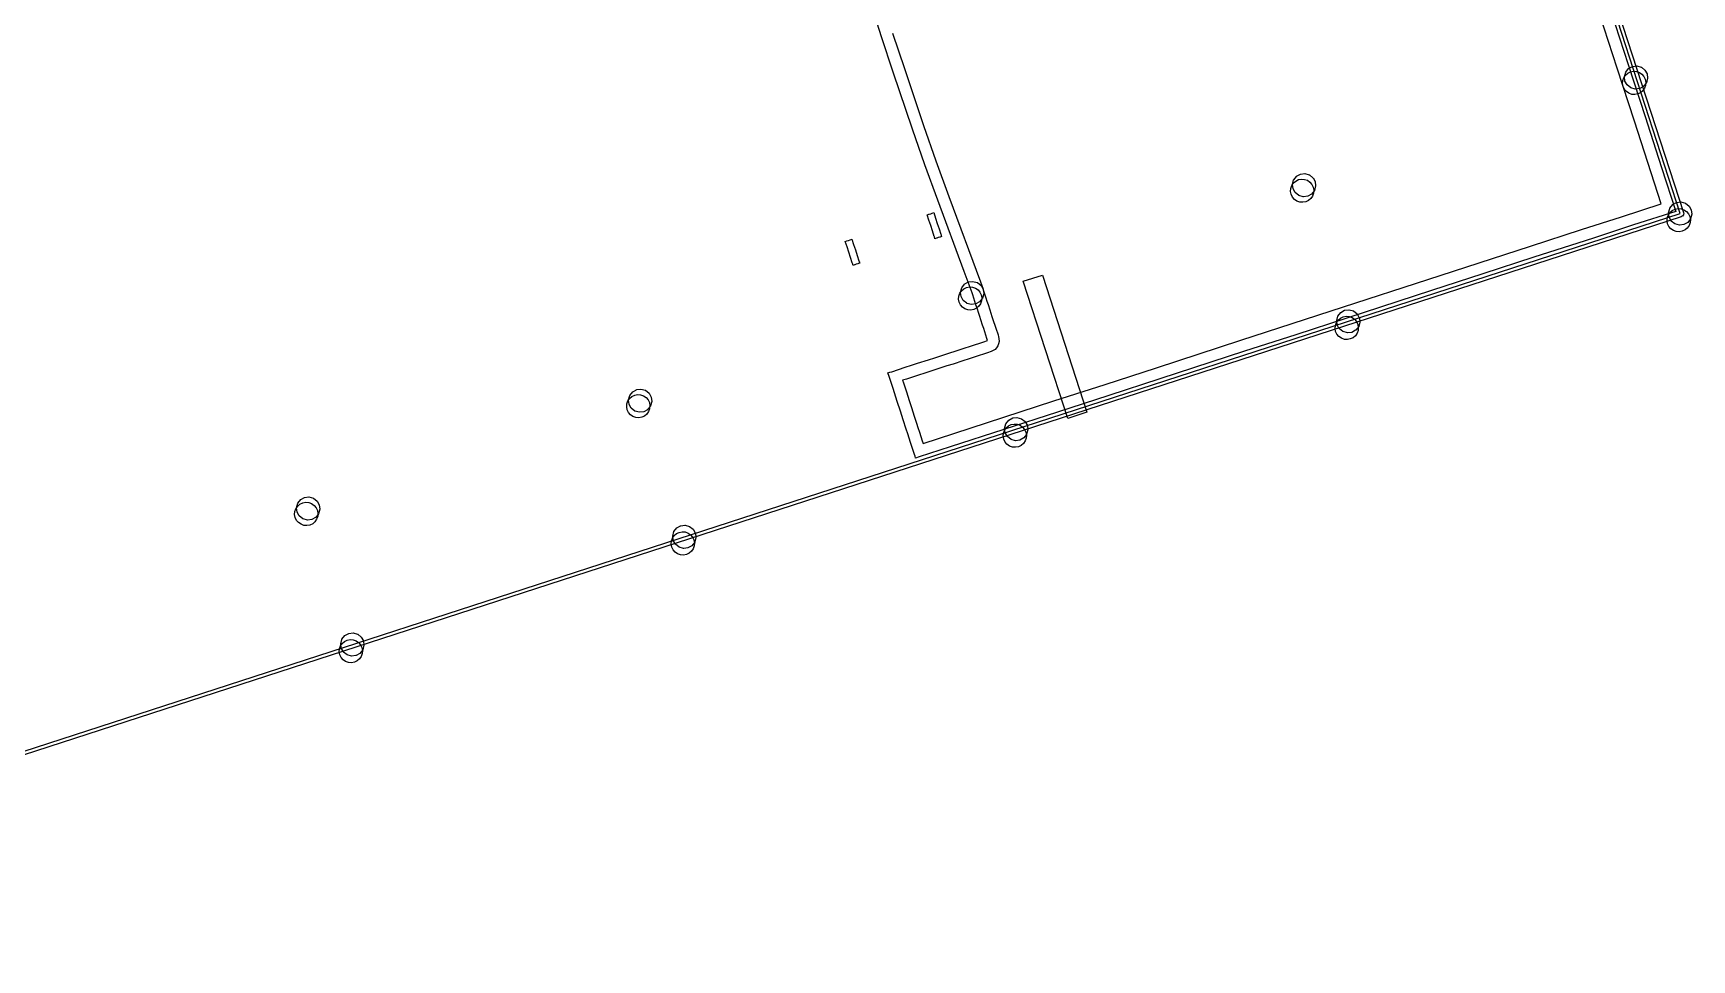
# Model space of a CAD drawing. Extents: x -42864 to 135053, y -26898 to 95700.
# Drawn here: x 3446 to 17704, y 4716 to 12682 of the extents above; entities that cross this region are included whole.
import ezdxf

# ---------------------------------------------------------------- set-up
doc = ezdxf.new("R2010")
doc.units = 0
doc.layers.add('SECTIONCUTEDGES', color=7, linetype='CONTINUOUS')

msp = doc.modelspace()

# ---------------------------------------------------------------- linework, layer by layer
at = {"layer": 'SECTIONCUTEDGES'}
for p, q in [((17604, 11131), (15472, 17698)), ((17604, 11131), (15472, 17698)), ((15757, 16919), (17632, 11140)), ((15757, 16919), (17632, 11140)), ((10739, 12651), (10642, 12956)), ((10739, 12651), (10642, 12956)), ((17061, 12382), (16913, 12839)), ((17061, 12382), (16913, 12839)), ((17008, 12870), (17156, 12413)), ((17008, 12870), (17156, 12413)), ((10840, 12346), (10739, 12651)), ((10840, 12346), (10739, 12651)), ((10834, 12682), (10935, 12377)), ((10834, 12682), (10935, 12377)), ((17156, 12413), (17305, 11956)), ((17156, 12413), (17305, 11956)), ((11006, 11857), (10840, 12346)), ((11006, 11857), (10840, 12346)), ((10935, 12377), (11100, 11889)), ((10935, 12377), (11100, 11889)), ((17210, 11925), (17061, 12382)), ((17210, 11925), (17061, 12382)), ((17108, 12249), (17110, 12275)), ((17108, 12249), (17110, 12275)), ((17110, 12275), (17119, 12299)), ((17110, 12275), (17119, 12299)), ((17119, 12299), (17134, 12321)), ((17119, 12299), (17134, 12321)), ((17124, 12307), (17135, 12346)), ((17124, 12307), (17135, 12346)), ((17129, 12270), (17124, 12307)), ((17124, 12307), (17124, 12307)), ((17129, 12270), (17124, 12307)), ((17124, 12307), (17124, 12307)), ((17147, 12237), (17129, 12270)), ((17129, 12270), (17129, 12270)), ((17147, 12237), (17129, 12270)), ((17129, 12270), (17129, 12270)), ((17134, 12321), (17153, 12338)), ((17134, 12321), (17153, 12338)), ((17135, 12347), (17160, 12378)), ((17135, 12347), (17160, 12378)), ((17135, 12346), (17135, 12347)), ((17135, 12346), (17135, 12347)), ((17153, 12338), (17177, 12349)), ((17153, 12338), (17177, 12349)), ((17160, 12378), (17193, 12396)), ((17160, 12378), (17193, 12396)), ((17160, 12378), (17160, 12378)), ((17160, 12378), (17160, 12378)), ((17177, 12349), (17203, 12354)), ((17177, 12349), (17203, 12354)), ((17193, 12396), (17230, 12401)), ((17193, 12396), (17230, 12401)), ((17193, 12396), (17193, 12396)), ((17193, 12396), (17193, 12396)), ((17203, 12354), (17229, 12352)), ((17203, 12354), (17229, 12352)), ((17229, 12352), (17253, 12343)), ((17229, 12352), (17253, 12343)), ((17230, 12401), (17269, 12390)), ((17230, 12401), (17230, 12401)), ((17230, 12401), (17269, 12390)), ((17230, 12401), (17230, 12401)), ((17253, 12343), (17275, 12328)), ((17253, 12343), (17275, 12328)), ((17269, 12390), (17270, 12390)), ((17269, 12390), (17270, 12390)), ((17270, 12390), (17301, 12365)), ((17270, 12390), (17301, 12365)), ((17275, 12328), (17292, 12308)), ((17275, 12328), (17292, 12308)), ((17292, 12308), (17303, 12285)), ((17292, 12308), (17303, 12285)), ((17301, 12365), (17319, 12333)), ((17301, 12365), (17301, 12365)), ((17301, 12365), (17319, 12333)), ((17301, 12365), (17301, 12365)), ((17303, 12285), (17308, 12259)), ((17303, 12285), (17308, 12259)), ((17324, 12295), (17313, 12256)), ((17324, 12295), (17313, 12256)), ((17319, 12333), (17319, 12332)), ((17319, 12333), (17319, 12332)), ((17319, 12332), (17324, 12295)), ((17319, 12332), (17324, 12295)), ((17324, 12295), (17324, 12295)), ((17324, 12295), (17324, 12295)), ((17113, 12223), (17108, 12249)), ((17113, 12223), (17108, 12249)), ((17124, 12199), (17113, 12223)), ((17124, 12199), (17113, 12223)), ((17141, 12180), (17124, 12199)), ((17141, 12180), (17124, 12199)), ((17163, 12165), (17141, 12180)), ((17163, 12165), (17141, 12180)), ((17148, 12237), (17147, 12237)), ((17148, 12237), (17147, 12237)), ((17179, 12212), (17148, 12237)), ((17179, 12212), (17148, 12237)), ((17187, 12156), (17163, 12165)), ((17187, 12156), (17163, 12165)), ((17218, 12201), (17179, 12212)), ((17179, 12212), (17179, 12212)), ((17218, 12201), (17179, 12212)), ((17179, 12212), (17179, 12212)), ((17213, 12154), (17187, 12156)), ((17213, 12154), (17187, 12156)), ((17239, 12159), (17213, 12154)), ((17239, 12159), (17213, 12154)), ((17255, 12206), (17218, 12201)), ((17255, 12206), (17218, 12201)), ((17218, 12201), (17218, 12201)), ((17218, 12201), (17218, 12201)), ((17262, 12170), (17239, 12159)), ((17262, 12170), (17239, 12159)), ((17256, 12206), (17255, 12206)), ((17256, 12206), (17255, 12206)), ((17288, 12224), (17256, 12206)), ((17288, 12224), (17256, 12206)), ((17282, 12187), (17262, 12170)), ((17282, 12187), (17262, 12170)), ((17297, 12208), (17282, 12187)), ((17297, 12208), (17282, 12187)), ((17313, 12256), (17288, 12225)), ((17313, 12256), (17288, 12225)), ((17288, 12225), (17288, 12224)), ((17288, 12225), (17288, 12224)), ((17306, 12233), (17297, 12208)), ((17306, 12233), (17297, 12208)), ((17308, 12259), (17306, 12233)), ((17308, 12259), (17306, 12233)), ((17313, 12256), (17313, 12256)), ((17313, 12256), (17313, 12256)), ((11112, 11551), (11006, 11857)), ((11112, 11551), (11006, 11857)), ((11100, 11889), (11206, 11584)), ((11100, 11889), (11206, 11584)), ((17325, 11570), (17210, 11925)), ((17325, 11570), (17210, 11925)), ((17305, 11956), (17322, 11903)), ((17305, 11956), (17322, 11903)), ((17322, 11903), (17444, 11527)), ((17322, 11903), (17444, 11527)), ((11222, 11245), (11112, 11551)), ((11222, 11245), (11112, 11551)), ((11206, 11584), (11316, 11278)), ((11206, 11584), (11316, 11278)), ((17440, 11215), (17325, 11570)), ((17440, 11215), (17325, 11570)), ((14271, 11381), (14281, 11420)), ((14271, 11381), (14281, 11420)), ((14280, 11395), (14300, 11411)), ((14281, 11420), (14282, 11420)), ((14281, 11420), (14282, 11420)), ((14282, 11420), (14307, 11451)), ((14282, 11420), (14307, 11451)), ((14300, 11411), (14324, 11423)), ((14307, 11452), (14339, 11470)), ((14307, 11452), (14339, 11470)), ((14307, 11451), (14307, 11452)), ((14307, 11451), (14307, 11452)), ((14324, 11423), (14349, 11427)), ((14339, 11470), (14340, 11470)), ((14339, 11470), (14340, 11470)), ((14340, 11470), (14376, 11475)), ((14340, 11470), (14376, 11475)), ((14349, 11427), (14375, 11425)), ((14375, 11425), (14400, 11417)), ((14376, 11475), (14377, 11475)), ((14376, 11475), (14377, 11475)), ((14377, 11475), (14415, 11464)), ((14377, 11475), (14415, 11464)), ((14400, 11417), (14421, 11402)), ((14415, 11464), (14416, 11464)), ((14415, 11464), (14416, 11464)), ((14416, 11464), (14447, 11439)), ((14416, 11464), (14447, 11439)), ((14447, 11439), (14448, 11439)), ((14447, 11439), (14448, 11439)), ((14448, 11439), (14466, 11406)), ((14448, 11439), (14466, 11406)), ((14466, 11406), (14466, 11406)), ((14466, 11406), (14466, 11406)), ((17444, 11527), (17566, 11150)), ((17444, 11527), (17566, 11150)), ((11316, 11278), (11589, 10543)), ((11316, 11278), (11589, 10543)), ((14255, 11322), (14257, 11348)), ((14259, 11297), (14255, 11322)), ((14257, 11348), (14265, 11373)), ((14271, 11273), (14259, 11297)), ((14265, 11373), (14280, 11395)), ((14276, 11344), (14271, 11381)), ((14271, 11381), (14271, 11381)), ((14276, 11344), (14271, 11381)), ((14271, 11381), (14271, 11381)), ((14288, 11253), (14271, 11273)), ((14276, 11343), (14276, 11344)), ((14276, 11343), (14276, 11344)), ((14294, 11311), (14276, 11343)), ((14294, 11311), (14276, 11343)), ((14325, 11286), (14294, 11311)), ((14294, 11311), (14294, 11311)), ((14325, 11286), (14294, 11311)), ((14294, 11311), (14294, 11311)), ((14326, 11286), (14325, 11286)), ((14326, 11286), (14325, 11286)), ((14364, 11275), (14326, 11286)), ((14364, 11275), (14326, 11286)), ((14365, 11275), (14364, 11275)), ((14365, 11275), (14364, 11275)), ((14402, 11280), (14365, 11275)), ((14402, 11280), (14365, 11275)), ((14434, 11298), (14402, 11280)), ((14434, 11298), (14402, 11280)), ((14402, 11280), (14402, 11280)), ((14402, 11280), (14402, 11280)), ((14421, 11402), (14438, 11382)), ((14444, 11282), (14429, 11261)), ((14435, 11298), (14434, 11298)), ((14435, 11298), (14434, 11298)), ((14460, 11329), (14435, 11298)), ((14460, 11329), (14435, 11298)), ((14438, 11382), (14450, 11358)), ((14452, 11307), (14444, 11282)), ((14450, 11358), (14454, 11333)), ((14454, 11333), (14452, 11307)), ((14470, 11369), (14460, 11330)), ((14470, 11369), (14460, 11330)), ((14460, 11330), (14460, 11329)), ((14460, 11330), (14460, 11329)), ((14466, 11406), (14470, 11369)), ((14466, 11406), (14470, 11369)), ((14470, 11369), (14470, 11369)), ((14470, 11369), (14470, 11369)), ((11131, 11120), (11133, 11121)), ((11131, 11120), (11133, 11121)), ((11133, 11121), (11145, 11125)), ((11133, 11121), (11145, 11125)), ((11145, 11125), (11147, 11125)), ((11145, 11125), (11147, 11125)), ((11147, 11125), (11160, 11130)), ((11147, 11125), (11160, 11130)), ((11160, 11130), (11161, 11130)), ((11160, 11130), (11161, 11130)), ((11161, 11130), (11174, 11134)), ((11161, 11130), (11174, 11134)), ((11174, 11134), (11175, 11135)), ((11174, 11134), (11175, 11135)), ((11175, 11135), (11188, 11139)), ((11175, 11135), (11188, 11139)), ((11188, 11139), (11203, 11093)), ((11188, 11139), (11203, 11093)), ((11448, 10633), (11222, 11245)), ((11448, 10633), (11222, 11245)), ((14309, 11239), (14288, 11253)), ((14334, 11230), (14309, 11239)), ((14360, 11228), (14334, 11230)), ((14385, 11232), (14360, 11228)), ((14409, 11244), (14385, 11232)), ((14429, 11261), (14409, 11244)), ((17048, 10951), (17604, 11131)), ((17048, 10951), (17604, 11131)), ((17098, 11104), (17440, 11215)), ((17098, 11104), (17440, 11215)), ((17566, 11150), (17203, 11033)), ((17566, 11150), (17203, 11033)), ((17502, 11120), (17516, 11141)), ((17502, 11120), (17516, 11141)), ((17504, 11138), (17515, 11176)), ((17504, 11138), (17515, 11176)), ((17504, 11137), (17504, 11138)), ((17504, 11137), (17504, 11138)), ((17509, 11100), (17504, 11137)), ((17509, 11100), (17504, 11137)), ((17515, 11177), (17540, 11208)), ((17515, 11177), (17540, 11208)), ((17515, 11176), (17515, 11177)), ((17515, 11176), (17515, 11177)), ((17516, 11141), (17536, 11158)), ((17516, 11141), (17536, 11158)), ((17536, 11158), (17560, 11170)), ((17536, 11158), (17560, 11170)), ((17540, 11208), (17572, 11226)), ((17540, 11208), (17572, 11226)), ((17540, 11208), (17540, 11208)), ((17540, 11208), (17540, 11208)), ((17560, 11170), (17586, 11174)), ((17560, 11170), (17586, 11174)), ((17572, 11226), (17573, 11226)), ((17572, 11226), (17573, 11226)), ((17573, 11226), (17610, 11231)), ((17573, 11226), (17610, 11231)), ((17586, 11174), (17612, 11172)), ((17586, 11174), (17612, 11172)), ((17610, 11231), (17649, 11220)), ((17610, 11231), (17610, 11231)), ((17610, 11231), (17649, 11220)), ((17610, 11231), (17610, 11231)), ((17612, 11172), (17636, 11163)), ((17612, 11172), (17636, 11163)), ((17633, 11127), (17631, 11118)), ((17633, 11127), (17631, 11118)), ((17632, 11140), (17633, 11139)), ((17632, 11140), (17633, 11139)), ((17633, 11139), (17634, 11129)), ((17633, 11139), (17634, 11129)), ((17634, 11129), (17633, 11127)), ((17634, 11129), (17633, 11127)), ((17636, 11163), (17658, 11149)), ((17636, 11163), (17658, 11149)), ((17649, 11220), (17680, 11195)), ((17649, 11220), (17649, 11220)), ((17649, 11220), (17680, 11195)), ((17649, 11220), (17649, 11220)), ((17658, 11149), (17675, 11129)), ((17658, 11149), (17675, 11129)), ((17675, 11129), (17686, 11105)), ((17675, 11129), (17686, 11105)), ((17680, 11195), (17681, 11195)), ((17680, 11195), (17681, 11195)), ((17681, 11195), (17699, 11163)), ((17681, 11195), (17699, 11163)), ((17704, 11125), (17693, 11086)), ((17704, 11125), (17693, 11086)), ((17699, 11163), (17699, 11162)), ((17699, 11163), (17699, 11162)), ((17699, 11162), (17704, 11126)), ((17699, 11162), (17704, 11126)), ((17704, 11126), (17704, 11125)), ((17704, 11126), (17704, 11125)), ((11146, 11074), (11131, 11120)), ((11146, 11074), (11131, 11120)), ((11161, 11028), (11146, 11074)), ((11161, 11028), (11146, 11074)), ((11176, 10982), (11161, 11028)), ((11176, 10982), (11161, 11028)), ((11191, 10935), (11176, 10982)), ((11191, 10935), (11176, 10982)), ((11203, 11093), (11218, 11046)), ((11203, 11093), (11218, 11046)), ((11218, 11046), (11233, 11000)), ((11218, 11046), (11233, 11000)), ((11233, 11000), (11248, 10954)), ((11233, 11000), (11248, 10954)), ((16316, 10850), (16756, 10993)), ((16316, 10850), (16756, 10993)), ((17613, 11103), (16580, 10767)), ((17613, 11103), (16580, 10767)), ((16756, 10993), (17098, 11104)), ((16756, 10993), (17098, 11104)), ((17203, 11033), (16840, 10915)), ((17203, 11033), (16840, 10915)), ((17491, 11069), (17493, 11095)), ((17491, 11069), (17493, 11095)), ((17496, 11044), (17491, 11069)), ((17496, 11044), (17491, 11069)), ((17493, 11095), (17502, 11120)), ((17493, 11095), (17502, 11120)), ((17507, 11020), (17496, 11044)), ((17507, 11020), (17496, 11044)), ((17524, 11000), (17507, 11020)), ((17524, 11000), (17507, 11020)), ((17527, 11068), (17509, 11100)), ((17509, 11100), (17509, 11100)), ((17527, 11068), (17509, 11100)), ((17509, 11100), (17509, 11100)), ((17545, 10985), (17524, 11000)), ((17545, 10985), (17524, 11000)), ((17527, 11067), (17527, 11068)), ((17527, 11067), (17527, 11068)), ((17558, 11042), (17527, 11067)), ((17558, 11042), (17527, 11067)), ((17570, 10977), (17545, 10985)), ((17570, 10977), (17545, 10985)), ((17559, 11042), (17558, 11042)), ((17559, 11042), (17558, 11042)), ((17598, 11031), (17559, 11042)), ((17598, 11031), (17559, 11042)), ((17622, 10979), (17596, 10975)), ((17622, 10979), (17596, 10975)), ((17635, 11036), (17598, 11032)), ((17635, 11036), (17598, 11032)), ((17598, 11032), (17598, 11031)), ((17598, 11032), (17598, 11031)), ((17622, 11108), (17613, 11103)), ((17622, 11108), (17613, 11103)), ((17623, 11108), (17622, 11108)), ((17623, 11108), (17622, 11108)), ((17645, 10991), (17622, 10979)), ((17645, 10991), (17622, 10979)), ((17629, 11116), (17623, 11108)), ((17629, 11116), (17623, 11108)), ((17631, 11118), (17629, 11116)), ((17631, 11118), (17629, 11116)), ((17668, 11054), (17635, 11036)), ((17668, 11054), (17635, 11036)), ((17635, 11036), (17635, 11036)), ((17635, 11036), (17635, 11036)), ((17665, 11007), (17645, 10991)), ((17665, 11007), (17645, 10991)), ((17680, 11029), (17665, 11007)), ((17680, 11029), (17665, 11007)), ((17693, 11086), (17668, 11055)), ((17693, 11086), (17668, 11055)), ((17668, 11055), (17668, 11054)), ((17668, 11055), (17668, 11054)), ((17689, 11054), (17680, 11029)), ((17689, 11054), (17680, 11029)), ((17686, 11105), (17691, 11080)), ((17686, 11105), (17691, 11080)), ((17691, 11080), (17689, 11054)), ((17691, 11080), (17689, 11054)), ((17693, 11086), (17693, 11086)), ((17693, 11086), (17693, 11086)), ((-2158, 4716), (17048, 10951)), ((-2158, 4716), (17048, 10951)), ((10427, 10892), (10440, 10896)), ((10427, 10892), (10440, 10896)), ((10442, 10846), (10427, 10892)), ((10442, 10846), (10427, 10892)), ((10440, 10896), (10441, 10896)), ((10440, 10896), (10441, 10896)), ((10441, 10896), (10454, 10901)), ((10441, 10896), (10454, 10901)), ((10457, 10799), (10442, 10846)), ((10457, 10799), (10442, 10846)), ((10454, 10901), (10456, 10901)), ((10454, 10901), (10456, 10901)), ((10456, 10901), (10469, 10905)), ((10456, 10901), (10469, 10905)), ((10469, 10905), (10470, 10906)), ((10469, 10905), (10470, 10906)), ((10470, 10906), (10483, 10910)), ((10470, 10906), (10483, 10910)), ((10483, 10910), (10484, 10910)), ((10483, 10910), (10484, 10910)), ((10484, 10910), (10499, 10864)), ((10484, 10910), (10499, 10864)), ((10499, 10864), (10514, 10818)), ((10499, 10864), (10514, 10818)), ((11193, 10930), (11191, 10935)), ((11193, 10930), (11191, 10935)), ((11194, 10925), (11193, 10930)), ((11194, 10925), (11193, 10930)), ((11196, 10920), (11194, 10925)), ((11196, 10920), (11194, 10925)), ((11198, 10915), (11196, 10920)), ((11198, 10915), (11196, 10920)), ((11211, 10919), (11198, 10915)), ((11211, 10919), (11198, 10915)), ((11212, 10919), (11211, 10919)), ((11212, 10919), (11211, 10919)), ((11213, 10920), (11212, 10919)), ((11213, 10920), (11212, 10919)), ((11226, 10924), (11213, 10920)), ((11226, 10924), (11213, 10920)), ((11239, 10928), (11226, 10924)), ((11239, 10928), (11226, 10924)), ((11241, 10929), (11239, 10928)), ((11241, 10929), (11239, 10928)), ((11242, 10929), (11241, 10929)), ((11242, 10929), (11241, 10929)), ((11255, 10933), (11242, 10929)), ((11255, 10933), (11242, 10929)), ((11248, 10954), (11250, 10949)), ((11248, 10954), (11250, 10949)), ((11250, 10949), (11252, 10944)), ((11250, 10949), (11252, 10944)), ((11252, 10944), (11253, 10938)), ((11252, 10944), (11253, 10938)), ((11253, 10938), (11255, 10933)), ((11253, 10938), (11255, 10933)), ((15875, 10707), (16316, 10850)), ((15875, 10707), (16316, 10850)), ((16787, 10898), (16347, 10755)), ((16787, 10898), (16347, 10755)), ((16814, 10906), (16787, 10898)), ((16814, 10906), (16787, 10898)), ((16840, 10915), (16814, 10906)), ((16840, 10915), (16814, 10906)), ((17596, 10975), (17570, 10977)), ((17596, 10975), (17570, 10977)), ((16580, 10767), (-1967, 4747)), ((16580, 10767), (-1967, 4747)), ((10472, 10753), (10457, 10799)), ((10472, 10753), (10457, 10799)), ((10487, 10707), (10472, 10753)), ((10487, 10707), (10472, 10753)), ((10489, 10702), (10487, 10707)), ((10489, 10702), (10487, 10707)), ((10491, 10697), (10489, 10702)), ((10491, 10697), (10489, 10702)), ((10492, 10691), (10491, 10697)), ((10492, 10691), (10491, 10697)), ((10522, 10696), (10510, 10691)), ((10522, 10696), (10510, 10691)), ((10514, 10818), (10529, 10772)), ((10514, 10818), (10529, 10772)), ((10535, 10700), (10522, 10696)), ((10535, 10700), (10522, 10696)), ((10529, 10772), (10544, 10725)), ((10529, 10772), (10544, 10725)), ((10537, 10700), (10535, 10700)), ((10537, 10700), (10535, 10700)), ((10538, 10701), (10537, 10700)), ((10538, 10701), (10537, 10700)), ((10551, 10705), (10538, 10701)), ((10551, 10705), (10538, 10701)), ((10544, 10725), (10546, 10720)), ((10544, 10725), (10546, 10720)), ((10546, 10720), (10548, 10715)), ((10546, 10720), (10548, 10715)), ((10548, 10715), (10549, 10710)), ((10548, 10715), (10549, 10710)), ((10549, 10710), (10551, 10705)), ((10549, 10710), (10551, 10705)), ((15435, 10564), (15875, 10707)), ((15435, 10564), (15875, 10707)), ((16347, 10755), (15906, 10612)), ((16347, 10755), (15906, 10612)), ((10494, 10686), (10492, 10691)), ((10494, 10686), (10492, 10691)), ((10507, 10690), (10494, 10686)), ((10507, 10690), (10494, 10686)), ((10508, 10691), (10507, 10690)), ((10508, 10691), (10507, 10690)), ((10510, 10691), (10508, 10691)), ((10510, 10691), (10508, 10691)), ((11517, 10449), (11448, 10633)), ((11517, 10449), (11448, 10633)), ((11956, 10549), (12121, 10603)), ((11956, 10549), (12121, 10603)), ((12121, 10603), (12504, 9423)), ((12121, 10603), (12504, 9423)), ((14709, 10328), (15435, 10564)), ((14709, 10328), (15435, 10564)), ((15906, 10612), (15466, 10469)), ((15906, 10612), (15466, 10469)), ((11401, 10396), (11403, 10422)), ((11403, 10422), (11412, 10447)), ((11412, 10447), (11427, 10468)), ((11417, 10455), (11428, 10493)), ((11417, 10455), (11428, 10493)), ((11418, 10454), (11417, 10455)), ((11418, 10454), (11417, 10455)), ((11422, 10418), (11418, 10454)), ((11422, 10418), (11418, 10454)), ((11422, 10417), (11422, 10418)), ((11422, 10417), (11422, 10418)), ((11440, 10385), (11422, 10417)), ((11440, 10385), (11422, 10417)), ((11427, 10468), (11447, 10485)), ((11428, 10494), (11453, 10525)), ((11428, 10494), (11453, 10525)), ((11428, 10493), (11428, 10494)), ((11428, 10493), (11428, 10494)), ((11447, 10485), (11470, 10496)), ((11453, 10525), (11454, 10526)), ((11453, 10525), (11454, 10526)), ((11454, 10526), (11486, 10543)), ((11454, 10526), (11486, 10543)), ((11470, 10496), (11496, 10501)), ((11486, 10544), (11523, 10548)), ((11486, 10544), (11523, 10548)), ((11486, 10543), (11486, 10544)), ((11486, 10543), (11486, 10544)), ((11496, 10501), (11522, 10499)), ((11523, 10432), (11517, 10449)), ((11523, 10432), (11517, 10449)), ((11522, 10499), (11546, 10490)), ((11523, 10548), (11524, 10548)), ((11523, 10548), (11524, 10548)), ((11541, 10375), (11523, 10432)), ((11541, 10375), (11523, 10432)), ((11524, 10548), (11562, 10538)), ((11524, 10548), (11562, 10538)), ((11546, 10490), (11568, 10476)), ((11562, 10538), (11563, 10538)), ((11562, 10538), (11563, 10538)), ((11563, 10538), (11594, 10513)), ((11563, 10538), (11594, 10513)), ((11568, 10476), (11585, 10456)), ((11585, 10456), (11596, 10432)), ((11589, 10543), (11612, 10482)), ((11589, 10543), (11612, 10482)), ((11594, 10513), (11594, 10512)), ((11594, 10513), (11594, 10512)), ((11594, 10512), (11612, 10480)), ((11594, 10512), (11612, 10480)), ((11596, 10432), (11601, 10407)), ((11617, 10442), (11607, 10404)), ((11617, 10442), (11607, 10404)), ((11612, 10482), (11613, 10476)), ((11612, 10482), (11613, 10476)), ((11612, 10480), (11617, 10443)), ((11612, 10480), (11612, 10480)), ((11612, 10480), (11617, 10443)), ((11612, 10480), (11612, 10480)), ((11613, 10476), (11636, 10407)), ((11613, 10476), (11636, 10407)), ((11617, 10443), (11617, 10442)), ((11617, 10443), (11617, 10442)), ((12339, 9370), (11956, 10549)), ((12339, 9370), (11956, 10549)), ((15466, 10469), (14739, 10233)), ((15466, 10469), (14739, 10233)), ((11406, 10370), (11401, 10396)), ((11417, 10347), (11406, 10370)), ((11434, 10327), (11417, 10347)), ((11456, 10312), (11434, 10327)), ((11441, 10385), (11440, 10385)), ((11441, 10385), (11440, 10385)), ((11472, 10360), (11441, 10385)), ((11472, 10360), (11441, 10385)), ((11480, 10304), (11456, 10312)), ((11472, 10359), (11472, 10360)), ((11472, 10359), (11472, 10360)), ((11511, 10349), (11472, 10359)), ((11511, 10349), (11472, 10359)), ((11506, 10301), (11480, 10304)), ((11532, 10306), (11506, 10301)), ((11512, 10349), (11511, 10349)), ((11512, 10349), (11511, 10349)), ((11548, 10354), (11512, 10349)), ((11548, 10354), (11512, 10349)), ((11556, 10317), (11532, 10306)), ((11550, 10347), (11541, 10375)), ((11550, 10347), (11541, 10375)), ((11549, 10354), (11548, 10354)), ((11549, 10354), (11548, 10354)), ((11581, 10372), (11549, 10354)), ((11581, 10372), (11549, 10354)), ((11560, 10318), (11550, 10347)), ((11560, 10318), (11550, 10347)), ((11575, 10334), (11556, 10317)), ((11574, 10273), (11560, 10318)), ((11574, 10273), (11560, 10318)), ((11583, 10245), (11574, 10273)), ((11583, 10245), (11574, 10273)), ((11590, 10356), (11575, 10334)), ((11606, 10403), (11581, 10372)), ((11606, 10403), (11581, 10372)), ((11581, 10372), (11581, 10372)), ((11581, 10372), (11581, 10372)), ((11599, 10381), (11590, 10356)), ((11601, 10407), (11599, 10381)), ((11607, 10404), (11606, 10403)), ((11607, 10404), (11606, 10403)), ((11636, 10407), (11645, 10379)), ((11636, 10407), (11645, 10379)), ((11645, 10379), (11654, 10350)), ((11645, 10379), (11654, 10350)), ((11654, 10350), (11669, 10304)), ((11654, 10350), (11669, 10304)), ((11669, 10304), (11678, 10276)), ((11669, 10304), (11678, 10276)), ((11678, 10276), (11688, 10247)), ((11678, 10276), (11688, 10247)), ((14268, 10185), (14709, 10328)), ((14268, 10185), (14709, 10328)), ((14661, 10250), (14686, 10282)), ((14661, 10250), (14686, 10282)), ((14686, 10282), (14687, 10282)), ((14686, 10282), (14687, 10282)), ((14687, 10282), (14719, 10300)), ((14687, 10282), (14719, 10300)), ((14719, 10300), (14720, 10300)), ((14719, 10300), (14720, 10300)), ((14720, 10300), (14756, 10305)), ((14720, 10300), (14756, 10305)), ((14756, 10305), (14757, 10305)), ((14756, 10305), (14757, 10305)), ((14757, 10305), (14795, 10294)), ((14757, 10305), (14795, 10294)), ((14795, 10294), (14796, 10294)), ((14795, 10294), (14796, 10294)), ((14796, 10294), (14827, 10269)), ((14796, 10294), (14827, 10269)), ((14827, 10269), (14828, 10269)), ((14827, 10269), (14828, 10269)), ((14828, 10269), (14845, 10236)), ((14828, 10269), (14845, 10236)), ((11593, 10217), (11583, 10245)), ((11593, 10217), (11583, 10245)), ((11607, 10171), (11593, 10217)), ((11607, 10171), (11593, 10217)), ((11617, 10142), (11607, 10171)), ((11617, 10142), (11607, 10171)), ((11626, 10114), (11617, 10142)), ((11626, 10114), (11617, 10142)), ((11688, 10247), (11702, 10202)), ((11688, 10247), (11702, 10202)), ((11702, 10202), (11712, 10173)), ((11702, 10202), (11712, 10173)), ((11712, 10173), (11721, 10145)), ((11712, 10173), (11721, 10145)), ((11721, 10145), (11740, 10088)), ((11721, 10145), (11740, 10088)), ((13827, 10042), (14268, 10185)), ((13827, 10042), (14268, 10185)), ((14739, 10233), (14299, 10090)), ((14739, 10233), (14299, 10090)), ((14637, 10143), (14640, 10169)), ((14642, 10117), (14637, 10143)), ((14640, 10169), (14648, 10194)), ((14648, 10194), (14663, 10215)), ((14651, 10211), (14661, 10250)), ((14651, 10211), (14661, 10250)), ((14655, 10174), (14651, 10211)), ((14651, 10211), (14651, 10211)), ((14655, 10174), (14651, 10211)), ((14651, 10211), (14651, 10211)), ((14656, 10174), (14655, 10174)), ((14656, 10174), (14655, 10174)), ((14673, 10141), (14656, 10174)), ((14673, 10141), (14656, 10174)), ((14661, 10250), (14661, 10250)), ((14661, 10250), (14661, 10250)), ((14663, 10215), (14683, 10232)), ((14674, 10141), (14673, 10141)), ((14674, 10141), (14673, 10141)), ((14705, 10116), (14674, 10141)), ((14705, 10116), (14674, 10141)), ((14683, 10232), (14706, 10243)), ((14706, 10243), (14732, 10248)), ((14732, 10248), (14758, 10246)), ((14758, 10246), (14783, 10237)), ((14814, 10128), (14782, 10110)), ((14814, 10128), (14782, 10110)), ((14783, 10237), (14804, 10222)), ((14804, 10222), (14821, 10203)), ((14815, 10128), (14814, 10128)), ((14815, 10128), (14814, 10128)), ((14840, 10160), (14815, 10128)), ((14840, 10160), (14815, 10128)), ((14821, 10203), (14832, 10179)), ((14835, 10127), (14826, 10103)), ((14832, 10179), (14837, 10153)), ((14837, 10153), (14835, 10127)), ((14850, 10199), (14840, 10160)), ((14850, 10199), (14840, 10160)), ((14840, 10160), (14840, 10160)), ((14840, 10160), (14840, 10160)), ((14845, 10236), (14846, 10236)), ((14845, 10236), (14846, 10236)), ((14846, 10236), (14850, 10199)), ((14846, 10236), (14850, 10199)), ((14850, 10199), (14850, 10199)), ((14850, 10199), (14850, 10199)), ((11449, 9974), (11502, 9992)), ((11449, 9974), (11502, 9992)), ((11502, 9992), (11618, 10029)), ((11502, 9992), (11618, 10029)), ((11618, 10029), (11650, 10040)), ((11618, 10029), (11650, 10040)), ((11644, 10057), (11626, 10114)), ((11644, 10057), (11626, 10114)), ((11650, 10040), (11644, 10057)), ((11650, 10040), (11644, 10057)), ((11739, 9994), (11726, 9977)), ((11739, 9994), (11726, 9977)), ((11744, 10011), (11739, 9994)), ((11744, 10011), (11739, 9994)), ((11740, 10088), (11745, 10071)), ((11740, 10088), (11745, 10071)), ((11750, 10032), (11744, 10011)), ((11750, 10032), (11744, 10011)), ((11745, 10071), (11747, 10058)), ((11745, 10071), (11747, 10058)), ((11747, 10058), (11750, 10032)), ((11747, 10058), (11750, 10032)), ((13101, 9806), (13827, 10042)), ((13101, 9806), (13827, 10042)), ((14299, 10090), (13858, 9947)), ((14299, 10090), (13858, 9947)), ((14653, 10094), (14642, 10117)), ((14670, 10074), (14653, 10094)), ((14692, 10059), (14670, 10074)), ((14717, 10050), (14692, 10059)), ((14706, 10116), (14705, 10116)), ((14706, 10116), (14705, 10116)), ((14744, 10105), (14706, 10116)), ((14744, 10105), (14706, 10116)), ((14743, 10048), (14717, 10050)), ((14768, 10053), (14743, 10048)), ((14745, 10105), (14744, 10105)), ((14745, 10105), (14744, 10105)), ((14781, 10110), (14745, 10105)), ((14781, 10110), (14745, 10105)), ((14792, 10064), (14768, 10053)), ((14782, 10110), (14781, 10110)), ((14782, 10110), (14781, 10110)), ((14812, 10081), (14792, 10064)), ((14826, 10103), (14812, 10081)), ((10995, 9827), (11048, 9844)), ((10995, 9827), (11048, 9844)), ((11048, 9844), (11143, 9875)), ((11048, 9844), (11143, 9875)), ((11143, 9875), (11196, 9892)), ((11143, 9875), (11196, 9892)), ((11196, 9892), (11248, 9909)), ((11196, 9892), (11248, 9909)), ((11248, 9909), (11301, 9926)), ((11248, 9909), (11301, 9926)), ((11353, 9838), (11300, 9821)), ((11353, 9838), (11300, 9821)), ((11301, 9926), (11396, 9957)), ((11301, 9926), (11396, 9957)), ((11438, 9866), (11353, 9838)), ((11438, 9866), (11353, 9838)), ((11396, 9957), (11449, 9974)), ((11396, 9957), (11449, 9974)), ((11491, 9883), (11438, 9866)), ((11491, 9883), (11438, 9866)), ((11543, 9900), (11491, 9883)), ((11543, 9900), (11491, 9883)), ((11649, 9934), (11543, 9900)), ((11649, 9934), (11543, 9900)), ((11681, 9945), (11649, 9934)), ((11681, 9945), (11649, 9934)), ((11692, 9951), (11681, 9945)), ((11692, 9951), (11681, 9945)), ((11715, 9964), (11692, 9951)), ((11715, 9964), (11692, 9951)), ((11726, 9977), (11715, 9964)), ((11726, 9977), (11715, 9964)), ((13858, 9947), (13132, 9711)), ((13858, 9947), (13132, 9711)), ((10794, 9762), (10810, 9767)), ((10794, 9762), (10810, 9767)), ((10804, 9730), (10794, 9762)), ((10804, 9730), (10794, 9762)), ((10838, 9628), (10804, 9730)), ((10838, 9628), (10804, 9730)), ((10810, 9767), (10826, 9772)), ((10810, 9767), (10826, 9772)), ((10826, 9772), (10942, 9810)), ((10826, 9772), (10942, 9810)), ((10952, 9708), (10920, 9698)), ((10952, 9708), (10920, 9698)), ((10920, 9698), (10927, 9675)), ((10920, 9698), (10927, 9675)), ((10942, 9810), (10995, 9827)), ((10942, 9810), (10995, 9827)), ((11057, 9742), (10952, 9708)), ((11057, 9742), (10952, 9708)), ((11110, 9759), (11057, 9742)), ((11110, 9759), (11057, 9742)), ((11163, 9776), (11110, 9759)), ((11163, 9776), (11110, 9759)), ((11248, 9804), (11163, 9776)), ((11248, 9804), (11163, 9776)), ((11300, 9821), (11248, 9804)), ((11300, 9821), (11248, 9804)), ((12661, 9663), (13101, 9806)), ((12661, 9663), (13101, 9806)), ((13132, 9711), (12692, 9568)), ((13132, 9711), (12692, 9568)), ((8564, 9529), (8575, 9567)), ((8564, 9529), (8575, 9567)), ((8573, 9542), (8593, 9559)), ((8575, 9568), (8600, 9599)), ((8575, 9568), (8600, 9599)), ((8575, 9567), (8575, 9568)), ((8575, 9567), (8575, 9568)), ((8593, 9559), (8617, 9570)), ((8600, 9600), (8632, 9617)), ((8600, 9600), (8632, 9617)), ((8600, 9599), (8600, 9600)), ((8600, 9599), (8600, 9600)), ((8617, 9570), (8642, 9575)), ((8632, 9617), (8633, 9618)), ((8632, 9617), (8633, 9618)), ((8633, 9618), (8670, 9622)), ((8633, 9618), (8670, 9622)), ((8642, 9575), (8668, 9573)), ((8668, 9573), (8693, 9564)), ((8670, 9622), (8709, 9612)), ((8670, 9622), (8670, 9622)), ((8670, 9622), (8709, 9612)), ((8670, 9622), (8670, 9622)), ((8693, 9564), (8715, 9549)), ((8709, 9612), (8740, 9587)), ((8709, 9612), (8709, 9612)), ((8709, 9612), (8740, 9587)), ((8709, 9612), (8709, 9612)), ((8740, 9587), (8741, 9586)), ((8740, 9587), (8741, 9586)), ((8741, 9586), (8759, 9554)), ((8741, 9586), (8759, 9554)), ((8759, 9554), (8759, 9553)), ((8759, 9554), (8759, 9553)), ((8759, 9553), (8764, 9517)), ((8759, 9553), (8764, 9517)), ((10850, 9590), (10838, 9628)), ((10850, 9590), (10838, 9628)), ((10862, 9552), (10850, 9590)), ((10862, 9552), (10850, 9590)), ((10927, 9675), (10952, 9600)), ((10927, 9675), (10952, 9600)), ((10952, 9600), (10964, 9562)), ((10952, 9600), (10964, 9562)), ((10964, 9562), (10976, 9524)), ((10964, 9562), (10976, 9524)), ((12220, 9520), (12661, 9663)), ((12220, 9520), (12661, 9663)), ((12692, 9568), (12251, 9425)), ((12692, 9568), (12251, 9425)), ((8548, 9470), (8550, 9496)), ((8553, 9444), (8548, 9470)), ((8550, 9496), (8559, 9521)), ((8564, 9421), (8553, 9444)), ((8559, 9521), (8573, 9542)), ((8564, 9528), (8564, 9529)), ((8564, 9528), (8564, 9529)), ((8569, 9492), (8564, 9528)), ((8569, 9492), (8564, 9528)), ((8581, 9401), (8564, 9421)), ((8569, 9491), (8569, 9492)), ((8569, 9491), (8569, 9492)), ((8587, 9459), (8569, 9491)), ((8587, 9459), (8569, 9491)), ((8587, 9458), (8587, 9459)), ((8587, 9458), (8587, 9459)), ((8618, 9433), (8587, 9458)), ((8618, 9433), (8587, 9458)), ((8619, 9433), (8618, 9433)), ((8619, 9433), (8618, 9433)), ((8658, 9423), (8619, 9433)), ((8658, 9423), (8619, 9433)), ((8695, 9427), (8658, 9423)), ((8695, 9427), (8658, 9423)), ((8658, 9423), (8658, 9423)), ((8658, 9423), (8658, 9423)), ((8728, 9445), (8695, 9428)), ((8728, 9445), (8695, 9428)), ((8695, 9428), (8695, 9427)), ((8695, 9428), (8695, 9427)), ((8715, 9549), (8732, 9530)), ((8737, 9430), (8722, 9408)), ((8753, 9477), (8728, 9446)), ((8753, 9477), (8728, 9446)), ((8728, 9446), (8728, 9445)), ((8728, 9446), (8728, 9445)), ((8732, 9530), (8743, 9506)), ((8745, 9454), (8737, 9430)), ((8743, 9506), (8747, 9480)), ((8747, 9480), (8745, 9454)), ((8764, 9516), (8753, 9478)), ((8764, 9516), (8753, 9478)), ((8753, 9478), (8753, 9477)), ((8753, 9478), (8753, 9477)), ((8764, 9517), (8764, 9516)), ((8764, 9517), (8764, 9516)), ((10874, 9515), (10862, 9552)), ((10874, 9515), (10862, 9552)), ((10901, 9433), (10874, 9515)), ((10901, 9433), (10874, 9515)), ((10913, 9396), (10901, 9433)), ((10913, 9396), (10901, 9433)), ((10976, 9524), (10996, 9464)), ((10976, 9524), (10996, 9464)), ((10996, 9464), (11008, 9426)), ((10996, 9464), (11008, 9426)), ((11008, 9426), (11020, 9389)), ((11008, 9426), (11020, 9389)), ((12251, 9425), (11328, 9126)), ((12251, 9425), (11328, 9126)), ((11360, 9241), (12220, 9520)), ((11360, 9241), (12220, 9520)), ((12504, 9423), (12339, 9370)), ((12504, 9423), (12339, 9370)), ((8602, 9386), (8581, 9401)), ((8627, 9377), (8602, 9386)), ((8653, 9375), (8627, 9377)), ((8679, 9380), (8653, 9375)), ((8702, 9391), (8679, 9380)), ((8722, 9408), (8702, 9391)), ((10925, 9358), (10913, 9396)), ((10925, 9358), (10913, 9396)), ((10951, 9277), (10925, 9358)), ((10951, 9277), (10925, 9358)), ((10964, 9239), (10951, 9277)), ((10964, 9239), (10951, 9277)), ((11020, 9389), (11040, 9329)), ((11020, 9389), (11040, 9329)), ((11040, 9329), (11052, 9291)), ((11040, 9329), (11052, 9291)), ((11052, 9291), (11064, 9253)), ((11052, 9291), (11064, 9253)), ((11786, 9243), (11795, 9267)), ((11795, 9267), (11810, 9289)), ((11797, 9285), (11808, 9324)), ((11797, 9285), (11808, 9324)), ((11797, 9284), (11797, 9285)), ((11797, 9284), (11797, 9285)), ((11802, 9248), (11797, 9284)), ((11802, 9248), (11797, 9284)), ((11808, 9324), (11833, 9355)), ((11808, 9324), (11833, 9355)), ((11808, 9324), (11808, 9324)), ((11808, 9324), (11808, 9324)), ((11810, 9289), (11829, 9306)), ((11829, 9306), (11853, 9317)), ((11833, 9356), (11866, 9374)), ((11833, 9356), (11866, 9374)), ((11833, 9355), (11833, 9356)), ((11833, 9355), (11833, 9356)), ((11853, 9317), (11879, 9322)), ((11866, 9374), (11903, 9378)), ((11866, 9374), (11903, 9378)), ((11866, 9374), (11866, 9374)), ((11866, 9374), (11866, 9374)), ((11879, 9322), (11905, 9320)), ((11903, 9379), (11942, 9368)), ((11903, 9378), (11903, 9379)), ((11903, 9379), (11942, 9368)), ((11903, 9378), (11903, 9379)), ((11905, 9320), (11929, 9311)), ((11929, 9311), (11951, 9296)), ((11942, 9368), (11974, 9343)), ((11942, 9368), (11942, 9368)), ((11942, 9368), (11974, 9343)), ((11942, 9368), (11942, 9368)), ((11951, 9296), (11968, 9276)), ((11968, 9276), (11979, 9253)), ((11974, 9343), (11974, 9342)), ((11974, 9343), (11974, 9342)), ((11974, 9342), (11992, 9310)), ((11974, 9342), (11992, 9310)), ((11997, 9272), (11986, 9234)), ((11997, 9272), (11986, 9234)), ((11992, 9310), (11997, 9273)), ((11992, 9310), (11992, 9310)), ((11992, 9310), (11997, 9273)), ((11992, 9310), (11992, 9310)), ((11997, 9273), (11997, 9272)), ((11997, 9273), (11997, 9272)), ((10976, 9201), (10964, 9239)), ((10976, 9201), (10964, 9239)), ((10988, 9164), (10976, 9201)), ((10988, 9164), (10976, 9201)), ((11021, 9061), (10988, 9164)), ((11021, 9061), (10988, 9164)), ((11328, 9126), (11063, 9040)), ((11328, 9126), (11063, 9040)), ((11064, 9253), (11089, 9178)), ((11064, 9253), (11089, 9178)), ((11089, 9178), (11096, 9155)), ((11089, 9178), (11096, 9155)), ((11096, 9155), (11360, 9241)), ((11096, 9155), (11360, 9241)), ((11784, 9217), (11786, 9243)), ((11789, 9191), (11784, 9217)), ((11800, 9167), (11789, 9191)), ((11817, 9148), (11800, 9167)), ((11802, 9247), (11802, 9248)), ((11802, 9247), (11802, 9248)), ((11820, 9215), (11802, 9247)), ((11820, 9215), (11802, 9247)), ((11838, 9133), (11817, 9148)), ((11852, 9190), (11820, 9215)), ((11820, 9215), (11820, 9215)), ((11852, 9190), (11820, 9215)), ((11820, 9215), (11820, 9215)), ((11863, 9124), (11838, 9133)), ((11852, 9189), (11852, 9190)), ((11852, 9189), (11852, 9190)), ((11891, 9179), (11852, 9189)), ((11891, 9179), (11852, 9189)), ((11915, 9127), (11889, 9122)), ((11928, 9184), (11891, 9179)), ((11928, 9184), (11891, 9179)), ((11891, 9179), (11891, 9179)), ((11891, 9179), (11891, 9179)), ((11938, 9138), (11915, 9127)), ((11961, 9202), (11928, 9184)), ((11961, 9202), (11928, 9184)), ((11928, 9184), (11928, 9184)), ((11928, 9184), (11928, 9184)), ((11958, 9155), (11938, 9138)), ((11973, 9177), (11958, 9155)), ((11986, 9233), (11961, 9202)), ((11986, 9233), (11961, 9202)), ((11961, 9202), (11961, 9202)), ((11961, 9202), (11961, 9202)), ((11982, 9201), (11973, 9177)), ((11979, 9253), (11984, 9227)), ((11984, 9227), (11982, 9201)), ((11986, 9234), (11986, 9233)), ((11986, 9234), (11986, 9233)), ((11027, 9045), (11021, 9061)), ((11027, 9045), (11021, 9061)), ((11032, 9029), (11027, 9045)), ((11032, 9029), (11027, 9045)), ((11063, 9040), (11032, 9029)), ((11063, 9040), (11032, 9029)), ((11889, 9122), (11863, 9124)), ((5694, 8544), (5696, 8570)), ((5696, 8570), (5705, 8594)), ((5705, 8594), (5720, 8616)), ((5711, 8603), (5721, 8641)), ((5711, 8603), (5721, 8641)), ((5711, 8602), (5711, 8603)), ((5711, 8602), (5711, 8603)), ((5715, 8565), (5711, 8602)), ((5715, 8565), (5711, 8602)), ((5716, 8565), (5715, 8565)), ((5716, 8565), (5715, 8565)), ((5733, 8532), (5716, 8565)), ((5733, 8532), (5716, 8565)), ((5720, 8616), (5740, 8633)), ((5721, 8642), (5746, 8673)), ((5721, 8642), (5746, 8673)), ((5721, 8641), (5721, 8642)), ((5721, 8641), (5721, 8642)), ((5740, 8633), (5763, 8644)), ((5746, 8673), (5747, 8673)), ((5746, 8673), (5747, 8673)), ((5747, 8673), (5779, 8691)), ((5747, 8673), (5779, 8691)), ((5763, 8644), (5789, 8649)), ((5779, 8691), (5780, 8691)), ((5779, 8691), (5780, 8691)), ((5780, 8691), (5816, 8696)), ((5780, 8691), (5816, 8696)), ((5789, 8649), (5815, 8647)), ((5815, 8647), (5840, 8638)), ((5816, 8696), (5817, 8696)), ((5816, 8696), (5817, 8696)), ((5817, 8696), (5855, 8685)), ((5817, 8696), (5855, 8685)), ((5840, 8638), (5861, 8623)), ((5855, 8685), (5856, 8685)), ((5855, 8685), (5856, 8685)), ((5856, 8685), (5887, 8660)), ((5856, 8685), (5887, 8660)), ((5861, 8623), (5878, 8603)), ((5878, 8603), (5889, 8580)), ((5887, 8660), (5905, 8628)), ((5887, 8660), (5887, 8660)), ((5887, 8660), (5905, 8628)), ((5887, 8660), (5887, 8660)), ((5889, 8580), (5894, 8554)), ((5910, 8590), (5900, 8551)), ((5910, 8590), (5900, 8551)), ((5905, 8628), (5905, 8627)), ((5905, 8628), (5905, 8627)), ((5905, 8627), (5910, 8591)), ((5905, 8627), (5910, 8591)), ((5910, 8591), (5910, 8590)), ((5910, 8591), (5910, 8590)), ((5699, 8518), (5694, 8544)), ((5710, 8494), (5699, 8518)), ((5727, 8475), (5710, 8494)), ((5749, 8460), (5727, 8475)), ((5734, 8532), (5733, 8532)), ((5734, 8532), (5733, 8532)), ((5765, 8507), (5734, 8532)), ((5765, 8507), (5734, 8532)), ((5773, 8451), (5749, 8460)), ((5766, 8507), (5765, 8507)), ((5766, 8507), (5765, 8507)), ((5804, 8496), (5766, 8507)), ((5804, 8496), (5766, 8507)), ((5799, 8449), (5773, 8451)), ((5825, 8454), (5799, 8449)), ((5805, 8496), (5804, 8496)), ((5805, 8496), (5804, 8496)), ((5841, 8501), (5805, 8496)), ((5841, 8501), (5805, 8496)), ((5849, 8465), (5825, 8454)), ((5842, 8501), (5841, 8501)), ((5842, 8501), (5841, 8501)), ((5874, 8519), (5842, 8501)), ((5874, 8519), (5842, 8501)), ((5868, 8482), (5849, 8465)), ((5883, 8503), (5868, 8482)), ((5875, 8520), (5874, 8519)), ((5875, 8520), (5874, 8519)), ((5899, 8551), (5875, 8520)), ((5899, 8551), (5875, 8520)), ((5892, 8528), (5883, 8503)), ((5894, 8554), (5892, 8528)), ((5900, 8551), (5899, 8551)), ((5900, 8551), (5899, 8551)), ((8954, 8398), (8979, 8429)), ((8954, 8398), (8979, 8429)), ((8979, 8429), (8980, 8430)), ((8979, 8429), (8980, 8430)), ((8980, 8430), (9012, 8447)), ((8980, 8430), (9012, 8447)), ((9012, 8447), (9013, 8448)), ((9012, 8447), (9013, 8448)), ((9013, 8448), (9049, 8452)), ((9013, 8448), (9049, 8452)), ((9049, 8452), (9050, 8452)), ((9049, 8452), (9050, 8452)), ((9050, 8452), (9088, 8442)), ((9050, 8452), (9088, 8442)), ((9088, 8442), (9089, 8442)), ((9088, 8442), (9089, 8442)), ((9089, 8442), (9120, 8417)), ((9089, 8442), (9120, 8417)), ((9120, 8417), (9121, 8416)), ((9120, 8417), (9121, 8416)), ((9121, 8416), (9138, 8384)), ((9121, 8416), (9138, 8384)), ((8931, 8291), (8933, 8317)), ((8935, 8265), (8931, 8291)), ((8933, 8317), (8941, 8341)), ((8941, 8341), (8956, 8363)), ((8944, 8359), (8954, 8397)), ((8944, 8359), (8954, 8397)), ((8944, 8358), (8944, 8359)), ((8944, 8358), (8944, 8359)), ((8948, 8322), (8944, 8358)), ((8948, 8322), (8944, 8358)), ((8949, 8321), (8948, 8322)), ((8949, 8321), (8948, 8322)), ((8967, 8289), (8949, 8321)), ((8967, 8289), (8949, 8321)), ((8954, 8397), (8954, 8398)), ((8954, 8397), (8954, 8398)), ((8956, 8363), (8976, 8380)), ((8967, 8288), (8967, 8289)), ((8967, 8288), (8967, 8289)), ((8998, 8263), (8967, 8288)), ((8998, 8263), (8967, 8288)), ((8976, 8380), (9000, 8391)), ((9000, 8391), (9025, 8396)), ((9025, 8396), (9051, 8394)), ((9051, 8394), (9076, 8385)), ((9107, 8275), (9075, 8258)), ((9107, 8275), (9075, 8258)), ((9076, 8385), (9097, 8370)), ((9097, 8370), (9114, 8350)), ((9108, 8276), (9107, 8275)), ((9108, 8276), (9107, 8275)), ((9133, 8307), (9108, 8276)), ((9133, 8307), (9108, 8276)), ((9114, 8350), (9126, 8327)), ((9128, 8275), (9120, 8250)), ((9126, 8327), (9130, 8301)), ((9130, 8301), (9128, 8275)), ((9143, 8346), (9133, 8308)), ((9143, 8346), (9133, 8308)), ((9133, 8308), (9133, 8307)), ((9133, 8308), (9133, 8307)), ((9138, 8384), (9139, 8383)), ((9138, 8384), (9139, 8383)), ((9139, 8383), (9143, 8347)), ((9139, 8383), (9143, 8347)), ((9143, 8347), (9143, 8346)), ((9143, 8347), (9143, 8346)), ((8947, 8241), (8935, 8265)), ((8964, 8221), (8947, 8241)), ((8985, 8207), (8964, 8221)), ((9010, 8198), (8985, 8207)), ((8999, 8263), (8998, 8263)), ((8999, 8263), (8998, 8263)), ((9037, 8253), (8999, 8263)), ((9037, 8253), (8999, 8263)), ((9036, 8196), (9010, 8198)), ((9061, 8201), (9036, 8196)), ((9038, 8253), (9037, 8253)), ((9038, 8253), (9037, 8253)), ((9074, 8257), (9038, 8253)), ((9074, 8257), (9038, 8253)), ((9085, 8212), (9061, 8201)), ((9075, 8258), (9074, 8257)), ((9075, 8258), (9074, 8257)), ((9105, 8229), (9085, 8212)), ((9120, 8250), (9105, 8229)), ((6079, 7390), (6088, 7415)), ((6088, 7415), (6103, 7436)), ((6090, 7433), (6101, 7471)), ((6090, 7433), (6101, 7471)), ((6090, 7432), (6090, 7433)), ((6090, 7432), (6090, 7433)), ((6095, 7395), (6090, 7432)), ((6095, 7395), (6090, 7432)), ((6101, 7472), (6126, 7503)), ((6101, 7472), (6126, 7503)), ((6101, 7471), (6101, 7472)), ((6101, 7471), (6101, 7472)), ((6103, 7436), (6123, 7453)), ((6123, 7453), (6146, 7465)), ((6126, 7503), (6159, 7521)), ((6126, 7503), (6159, 7521)), ((6126, 7503), (6126, 7503)), ((6126, 7503), (6126, 7503)), ((6146, 7465), (6172, 7469)), ((6159, 7521), (6196, 7526)), ((6159, 7521), (6196, 7526)), ((6159, 7521), (6159, 7521)), ((6159, 7521), (6159, 7521)), ((6172, 7469), (6198, 7467)), ((6196, 7526), (6235, 7516)), ((6196, 7526), (6196, 7526)), ((6196, 7526), (6235, 7516)), ((6196, 7526), (6196, 7526)), ((6198, 7467), (6222, 7459)), ((6222, 7459), (6244, 7444)), ((6235, 7516), (6236, 7515)), ((6235, 7516), (6236, 7515)), ((6236, 7515), (6267, 7490)), ((6236, 7515), (6267, 7490)), ((6244, 7444), (6261, 7424)), ((6261, 7424), (6272, 7400)), ((6267, 7490), (6285, 7458)), ((6267, 7490), (6267, 7490)), ((6267, 7490), (6285, 7458)), ((6267, 7490), (6267, 7490)), ((6290, 7420), (6279, 7382)), ((6290, 7420), (6279, 7382)), ((6285, 7458), (6285, 7457)), ((6285, 7458), (6285, 7457)), ((6285, 7457), (6290, 7421)), ((6285, 7457), (6290, 7421)), ((6290, 7421), (6290, 7420)), ((6290, 7421), (6290, 7420)), ((6077, 7364), (6079, 7390)), ((6082, 7339), (6077, 7364)), ((6093, 7315), (6082, 7339)), ((6110, 7295), (6093, 7315)), ((6113, 7363), (6095, 7395)), ((6095, 7395), (6095, 7395)), ((6113, 7363), (6095, 7395)), ((6095, 7395), (6095, 7395)), ((6132, 7280), (6110, 7295)), ((6114, 7362), (6113, 7363)), ((6114, 7362), (6113, 7363)), ((6145, 7337), (6114, 7362)), ((6145, 7337), (6114, 7362)), ((6156, 7272), (6132, 7280)), ((6184, 7326), (6145, 7337)), ((6145, 7337), (6145, 7337)), ((6184, 7326), (6145, 7337)), ((6145, 7337), (6145, 7337)), ((6182, 7270), (6156, 7272)), ((6208, 7274), (6182, 7270)), ((6221, 7331), (6184, 7327)), ((6221, 7331), (6184, 7327)), ((6184, 7327), (6184, 7326)), ((6184, 7327), (6184, 7326)), ((6231, 7286), (6208, 7274)), ((6222, 7331), (6221, 7331)), ((6222, 7331), (6221, 7331)), ((6254, 7349), (6222, 7331)), ((6254, 7349), (6222, 7331)), ((6251, 7303), (6231, 7286)), ((6266, 7324), (6251, 7303)), ((6279, 7381), (6254, 7350)), ((6279, 7381), (6254, 7350)), ((6254, 7350), (6254, 7349)), ((6254, 7350), (6254, 7349)), ((6275, 7349), (6266, 7324)), ((6272, 7400), (6277, 7375)), ((6277, 7375), (6275, 7349)), ((6279, 7382), (6279, 7381)), ((6279, 7382), (6279, 7381))]:
    msp.add_line(p, q, dxfattribs=at)

doc.saveas('drawing.dxf')
